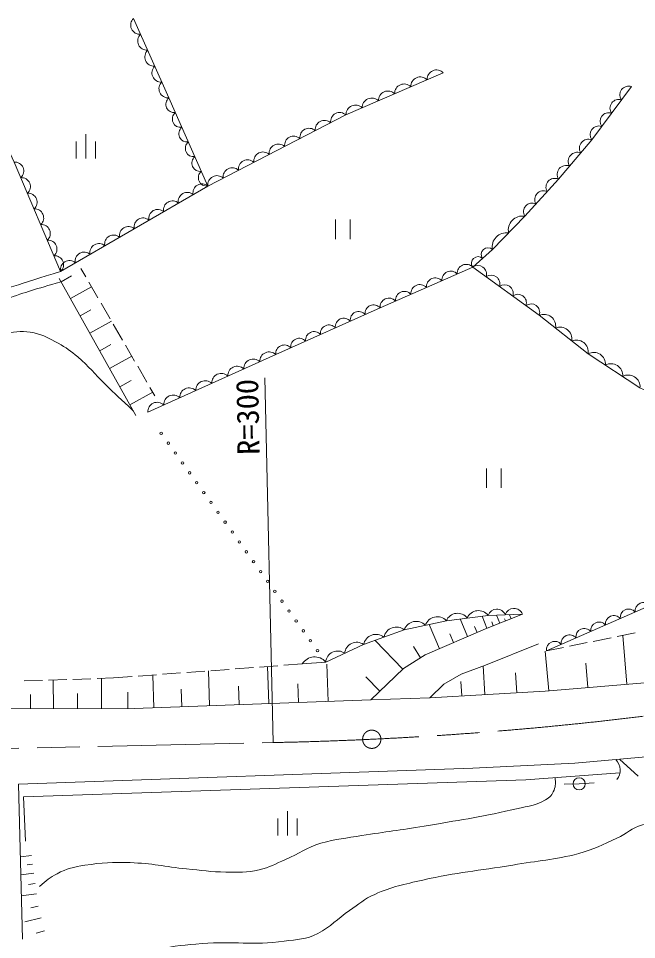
# Model space of a CAD drawing. Units: millimetres, scale not verified. Extents: x 40000 to 680000, y 20000 to 380000.
# Drawn here: x 338373 to 389181, y 260441 to 336151 of the extents above; entities that cross this region are included whole.
import ezdxf
from ezdxf.enums import TextEntityAlignment as Align

# ---------------------------------------------------------------- set-up
doc = ezdxf.new("R2010")
doc.units = ezdxf.units.MM
doc.header["$LTSCALE"] = 1000
doc.linetypes.add('CHAIN', pattern=[18.5, 12, -1.5, 3.5, -1.5])
for name, color, linetype, lineweight in [('M-BMK', 2, 'CHAIN', 13), ('M-STR-HTXT', 7, 'Continuous', 13), ('M-WORK', 1, 'Continuous', 13)]:
    doc.layers.add(name, color=color, linetype=linetype, lineweight=lineweight)
doc.styles.add('ＭＳ ゴシック', font='')
doc.styles.get('ＭＳ ゴシック').set_extended_font_data('MS Gothic')

msp = doc.modelspace()

# ---------------------------------------------------------------- linework, layer by layer
at = {"layer": 'M-BMK'}
msp.add_line((289423, 275086), (359302, 276632), dxfattribs=at)
msp.add_circle((367414, 276905), 750, dxfattribs=at)
msp.add_arc((353275, 576572), 300000, 271.15109, 282.6774, dxfattribs=at)
at = {"layer": 'M-STR-HTXT'}
msp.add_line((359302, 276632), (358639, 306603), dxfattribs=at)
at = {"layer": 'M-WORK'}
for p, q in [((343915, 324637), (343915, 326637)), ((343115, 324637), (343115, 326037)), ((344715, 324637), (344715, 326037)), ((364432, 319620), (364432, 318020)), ((365632, 318020), (365632, 319620)), ((341876, 314504), (342741, 314989)), ((343505, 315599), (343906, 314909)), ((341723, 314778), (348032, 303520)), ((344157, 314476), (344910, 313179)), ((342652, 313120), (344382, 314090)), ((345161, 312747), (345915, 311450)), ((343447, 311701), (344333, 312198)), ((344242, 310283), (346015, 311277)), ((346166, 311017), (346919, 309720)), ((345057, 308828), (345966, 309338)), ((347170, 309288), (347923, 307991)), ((345872, 307374), (347690, 308393)), ((348175, 307558), (348928, 306261)), ((346707, 305883), (347639, 306405)), ((347543, 304392), (349407, 305437)), ((349179, 305829), (349580, 305138)), ((376841, 299164), (376841, 297564)), ((378041, 297564), (378041, 299164)), ((376875, 286023), (376480, 287022)), ((376766, 285980), (379799, 287180)), ((377939, 286444), (377676, 287109)), ((378869, 286812), (378737, 287144)), ((372984, 284351), (372127, 286340)), ((375296, 285347), (374673, 286792)), ((377407, 286234), (377276, 286566)), ((378404, 286628), (378338, 286794)), ((371794, 283838), (376766, 285980)), ((374140, 284849), (373829, 285571)), ((376085, 285687), (375872, 286180)), ((387583, 285347), (389053, 285645)), ((388382, 281424), (388042, 285440)), ((369967, 282670), (367689, 285034)), ((376753, 282996), (381116, 284748)), ((383663, 284553), (385133, 284851)), ((385623, 284950), (387093, 285248)), ((371424, 283605), (370847, 284522)), ((381956, 280880), (381679, 284154)), ((381774, 284171), (383173, 284454)), ((370027, 282728), (371794, 283838)), ((385169, 281152), (384999, 283160)), ((352202, 282391), (353698, 282502)), ((354091, 279664), (353986, 282524)), ((354197, 282540), (355693, 282651)), ((356191, 282688), (357687, 282799)), ((358186, 282836), (359682, 282948)), ((358960, 279843), (358848, 282886)), ((360180, 282985), (361708, 283099)), ((363828, 280022), (363717, 283065)), ((367352, 280151), (370027, 282728)), ((374768, 282261), (376753, 282996)), ((376709, 280573), (376573, 282951)), ((338841, 281694), (340340, 281745)), ((340840, 281762), (342339, 281813)), ((341246, 279423), (341242, 281771)), ((342839, 281830), (344338, 281881)), ((344838, 281897), (346188, 281943)), ((345212, 279430), (345207, 281909)), ((346188, 281943), (347715, 282057)), ((348214, 282094), (349709, 282206)), ((349515, 279496), (349416, 282184)), ((350208, 282243), (351704, 282354)), ((368075, 280848), (366937, 282030)), ((373345, 281433), (374768, 282261)), ((374806, 280465), (374738, 281654)), ((379333, 280722), (379239, 282362)), ((351803, 279580), (351750, 281010)), ((356525, 279753), (356469, 281275)), ((361394, 279932), (361338, 281454)), ((372184, 280315), (373345, 281433)), ((390525, 281605), (381659, 280855)), ((339368, 279419), (339365, 280593)), ((343229, 279427), (343227, 280666)), ((347364, 279435), (347361, 280780)), ((367352, 280151), (347885, 279436)), ((372184, 280315), (367352, 280151)), ((381659, 280855), (372184, 280315)), ((347885, 279436), (335982, 279412)), ((375716, 274528), (384113, 274938)), ((384113, 274938), (390985, 275548)), ((387782, 275264), (389305, 273869)), ((338384, 273215), (375716, 274528)), ((380080, 273565), (387814, 274155)), ((338789, 272177), (380080, 273565)), ((384456, 273238), (385690, 273332)), ((338697, 260479), (338384, 273215)), ((384456, 273238), (383235, 273207)), ((338961, 268518), (338789, 272177)), ((359697, 268987), (359697, 270387)), ((360497, 268987), (360497, 270987)), ((361297, 268987), (361297, 270387)), ((339445, 267364), (338531, 267246)), ((339540, 266633), (339083, 266574)), ((339634, 265901), (338567, 265764)), ((339744, 265048), (339211, 264979)), ((339854, 264194), (338610, 264034)), ((339991, 263200), (339383, 263046)), ((340237, 262227), (338892, 261887)), ((340510, 261151), (339837, 260981))]:
    msp.add_line(p, q, dxfattribs=at)
for points in [[(347831, 336151), (350740, 329615), (353945, 322376)], [(373295, 331687), (365297, 328216), (353945, 322376), (341843, 315363), (338020, 324346), (334337, 332344)], [(388757, 330543), (385497, 326180), (382753, 322944), (379985, 319895), (377335, 317150), (375717, 315696)], [(408342, 329229), (410288, 324234), (411930, 318956), (408084, 312600), (405058, 308214), (403557, 306807), (400485, 304884), (398163, 303594), (395442, 303523), (392299, 304462), (389461, 305798), (385192, 308590), (381182, 311756), (375717, 315696), (368094, 312366), (359533, 308519), (349002, 303781)], [(411960, 296414), (391484, 288416), (381774, 284171)], [(379799, 287180), (376984, 287086), (373544, 286648), (370089, 285897), (366743, 284693), (363631, 283255), (361708, 283099)]]:
    msp.add_lwpolyline(points, dxfattribs=at)
for centre, radius in [((350105, 302052), 100), ((350689, 301240), 100), ((351273, 300428), 100), ((351857, 299617), 100), ((352441, 298805), 100), ((353025, 297993), 100), ((353609, 297182), 100), ((354193, 296370), 100), ((354778, 295558), 100), ((355362, 294746), 100), ((355946, 293935), 100), ((356530, 293123), 100), ((357114, 292311), 100), ((357698, 291500), 100), ((358282, 290688), 100), ((358866, 289876), 100), ((359450, 289065), 100), ((360034, 288253), 100), ((360618, 287441), 100), ((361203, 286630), 100), ((361787, 285818), 100), ((362371, 285006), 100), ((362955, 284194), 100), ((384456, 273238), 500)]:
    msp.add_circle(centre, radius, dxfattribs=at)
for centre, radius, start, end in [((348361, 335604), 762, 134.08639, 273.88945), ((348943, 334297), 762, 134.08639, 273.88945), ((349525, 332990), 762, 134.08639, 273.88945), ((350106, 331683), 762, 134.08639, 273.88945), ((372739, 331143), 778, 44.39236, 182.53102), ((350688, 330375), 762, 134.08639, 273.88945), ((371406, 330564), 778, 44.39236, 182.53102), ((368740, 329407), 778, 44.39236, 182.53102), ((370073, 329986), 778, 44.39236, 182.53102), ((388521, 329870), 713, 70.63655, 215.82106), ((351176, 329087), 685, 129.57106, 278.19307), ((367407, 328829), 778, 44.39236, 182.53102), ((387706, 328779), 713, 70.63655, 215.82106), ((366074, 328250), 778, 44.39236, 182.53102), ((351711, 327881), 685, 129.57106, 278.19307), ((364782, 327667), 753, 46.85704, 187.59124), ((386891, 327688), 713, 70.63655, 215.82106), ((352245, 326674), 685, 129.57106, 278.19307), ((362260, 326369), 753, 46.85704, 187.59124), ((363521, 327018), 753, 46.85704, 187.59124), ((386076, 326598), 713, 70.63655, 215.82106), ((360998, 325720), 753, 46.85704, 187.59124), ((352779, 325467), 685, 129.57106, 278.19307), ((359737, 325071), 753, 46.85704, 187.59124), ((385231, 325479), 750, 69.18907, 210.22664), ((358476, 324422), 753, 46.85704, 187.59124), ((384316, 324400), 750, 69.18907, 210.22664), ((338075, 323612), 736, 311.77188, 94.33611), ((353313, 324261), 685, 129.57106, 278.19307), ((357214, 323773), 753, 46.85704, 187.59124), ((383401, 323321), 750, 69.18907, 210.22664), ((353848, 323054), 685, 129.57106, 278.19307), ((355953, 323124), 753, 46.85704, 187.59124), ((338622, 322329), 736, 311.77188, 94.33611), ((353460, 321818), 739, 48.9666, 191.21433), ((354692, 322475), 753, 46.85704, 187.59124), ((382455, 322287), 721, 65.62059, 209.91984), ((339168, 321045), 736, 311.77188, 94.33611), ((352250, 321117), 739, 48.9666, 191.21433), ((381533, 321271), 721, 65.62059, 209.91984), ((351039, 320416), 739, 48.9666, 191.21433), ((339714, 319762), 736, 311.77188, 94.33611), ((349829, 319714), 739, 48.9666, 191.21433), ((380610, 320254), 721, 65.62059, 209.91984), ((348619, 319013), 739, 48.9666, 191.21433), ((379797, 318750), 1160, 80.66595, 191.32674), ((340260, 318479), 736, 311.77188, 94.33611), ((347409, 318312), 739, 48.9666, 191.21433), ((346199, 317611), 739, 48.9666, 191.21433), ((378472, 317378), 1160, 80.66595, 191.32674), ((340806, 317195), 736, 311.77188, 94.33611), ((344988, 316909), 739, 48.9666, 191.21433), ((376961, 316753), 546, 46.76012, 217.12249), ((341352, 315912), 736, 311.77188, 94.33611), ((343778, 316208), 739, 48.9666, 191.21433), ((376152, 316026), 546, 46.76012, 217.12249), ((342568, 315507), 739, 48.9666, 191.21433), ((375174, 315207), 730, 41.99702, 185.20624), ((376144, 315137), 704, 341.04618, 127.36835), ((373903, 314652), 730, 41.99702, 185.20624), ((377237, 314349), 704, 341.04618, 127.36835), ((371362, 313542), 730, 41.99702, 185.20624), ((372633, 314097), 730, 41.99702, 185.20624), ((378330, 313561), 704, 341.04618, 127.36835), ((370092, 312987), 730, 41.99702, 185.20624), ((379423, 312773), 704, 341.04618, 127.36835), ((368822, 312432), 730, 41.99702, 185.20624), ((380516, 311984), 704, 341.04618, 127.36835), ((366341, 311360), 699, 40.76043, 187.62977), ((367564, 311909), 699, 40.76043, 187.62977), ((365118, 310810), 699, 40.76043, 187.62977), ((381556, 310855), 975, 350.87612, 112.54355), ((363895, 310261), 699, 40.76043, 187.62977), ((382892, 309800), 975, 350.87612, 112.54355), ((361449, 309162), 699, 40.76043, 187.62977), ((362672, 309711), 699, 40.76043, 187.62977), ((384229, 308744), 975, 350.87612, 112.54355), ((360226, 308612), 699, 40.76043, 187.62977), ((357670, 307384), 771, 44.79553, 183.64935), ((358986, 307976), 771, 44.79553, 183.64935), ((385645, 307729), 973, 355.89215, 117.75082), ((356353, 306792), 771, 44.79553, 183.64935), ((387068, 306798), 973, 355.89215, 117.75082), ((355037, 306199), 771, 44.79553, 183.64935), ((388491, 305868), 973, 355.89215, 117.75082), ((353721, 305607), 771, 44.79553, 183.64935), ((351088, 304423), 771, 44.79553, 183.64935), ((352404, 305015), 771, 44.79553, 183.64935), ((349772, 303830), 771, 44.79553, 183.64935), ((389739, 287447), 689, 39.51721, 187.7125), ((372793, 285941), 1032, 43.27053, 161.23749), ((374468, 286260), 1002, 37.30502, 157.20137), ((376188, 286479), 1002, 37.30502, 157.20137), ((377696, 286864), 746, 21.14401, 162.6743), ((379103, 286911), 746, 21.14401, 162.6743), ((387311, 286386), 689, 39.51721, 187.7125), ((388525, 286916), 689, 39.51721, 187.7125), ((371065, 285566), 1032, 43.27053, 161.23749), ((386098, 285855), 689, 39.51721, 187.7125), ((367762, 284486), 1040, 51.08237, 168.49642), ((369435, 285088), 1040, 51.08237, 168.49642), ((383670, 284794), 689, 39.51721, 187.7125), ((384884, 285324), 689, 39.51721, 187.7125), ((366168, 283894), 984, 54.29116, 175.33213), ((382456, 284263), 689, 39.51721, 187.7125), ((364612, 283175), 984, 54.29116, 175.33213), ((362724, 282498), 1181, 39.85787, 149.43807), ((386609, 274362), 1223, 320.5938, 45.59571)]:
    msp.add_arc(centre, radius, start, end, dxfattribs=at)
for points, knots in [([(298444, 303823), (298641, 304315), (298675, 304505), (298787, 304952), (299185, 306530), (298855, 307490), (298873, 309118), (298895, 311070), (298662, 312175), (298873, 314116), (298985, 315142), (298999, 315758), (299419, 316701), (299719, 317375), (299870, 317829), (300453, 318281), (301091, 318775), (301598, 318823), (302378, 319028), (303884, 319423), (304769, 319461), (306313, 319660), (308081, 319887), (309070, 320083), (310852, 320119), (312122, 320145), (312861, 320209), (314098, 319918), (315208, 319658), (315859, 319487), (316827, 318884), (317730, 318321), (318166, 317871), (318838, 317046), (319521, 316207), (319695, 315593), (320245, 314662), (320814, 313699), (321079, 313127), (321701, 312198), (322080, 311630), (322275, 311284), (322773, 310819), (323087, 310526), (323323, 310417), (323727, 310275), (324068, 310155), (324275, 310104), (324637, 310104), (325538, 310103), (326025, 310337), (326897, 310563), (328099, 310875), (328692, 311298), (329872, 311687), (331721, 312297), (332785, 312551), (334648, 313118), (337465, 313974), (338352, 314259), (341843, 315363)], [0, 0, 0, 0, 1, 1, 1, 2, 2, 2, 3, 3, 3, 4, 4, 4, 5, 5, 5, 6, 6, 6, 7, 7, 7, 8, 8, 8, 9, 9, 9, 10, 10, 10, 11, 11, 11, 12, 12, 12, 13, 13, 13, 14, 14, 14, 15, 15, 15, 16, 16, 16, 17, 17, 17, 18, 18, 18, 19, 19, 19, 20, 20, 20, 20]), ([(301803, 284027), (301964, 284982), (302000, 285243), (302105, 286025), (302290, 287399), (302333, 288176), (302450, 289558), (302659, 292046), (302648, 293449), (302881, 295935), (303088, 298153), (303283, 299388), (303599, 301594), (303880, 303556), (303970, 304670), (304396, 306606), (304858, 308703), (305090, 309921), (306005, 311863), (306621, 313173), (306972, 313962), (307987, 314994), (308716, 315737), (309138, 316237), (310112, 316603), (310893, 316896), (311406, 316867), (312238, 316804), (313226, 316729), (313773, 316515), (314680, 316115), (315557, 315727), (315949, 315314), (316690, 314707), (317753, 313837), (318302, 313291), (319247, 312294), (320321, 311161), (320604, 310220), (321804, 309220), (322373, 308746), (322737, 308493), (323441, 308263), (324159, 308028), (324601, 307961), (325356, 307995), (326376, 308041), (326922, 308321), (327884, 308665), (329081, 309093), (329677, 309514), (330814, 310082), (332065, 310707), (332718, 311154), (333993, 311729), (335278, 312309), (336021, 312584), (337344, 313070), (339087, 313709), (339702, 313872), (341876, 314504)], [0, 0, 0, 0, 1, 1, 1, 2, 2, 2, 3, 3, 3, 4, 4, 4, 5, 5, 5, 6, 6, 6, 7, 7, 7, 8, 8, 8, 9, 9, 9, 10, 10, 10, 11, 11, 11, 12, 12, 12, 13, 13, 13, 14, 14, 14, 15, 15, 15, 16, 16, 16, 17, 17, 17, 18, 18, 18, 19, 19, 19, 20, 20, 20, 20]), ([(311614, 280737), (312654, 281359), (312957, 281544), (313772, 282129), (314646, 282754), (315194, 283057), (315917, 283852), (316870, 284899), (317400, 285530), (318024, 286801), (318357, 287481), (318578, 287885), (318637, 288640), (318698, 289427), (318575, 289875), (318426, 290651), (318270, 291464), (317992, 291872), (317813, 292680), (317577, 293749), (317551, 294368), (317449, 295457), (317374, 296262), (317319, 296719), (317373, 297526), (317454, 298759), (317507, 299496), (318005, 300628), (318443, 301625), (318896, 302104), (319690, 302849), (320320, 303441), (320833, 303570), (321605, 303960), (323338, 304835), (324385, 305161), (326182, 305894), (327958, 306619), (328988, 306937), (330759, 307675), (332236, 308291), (332996, 308797), (334493, 309360), (335589, 309773), (336187, 310114), (337347, 310280), (338243, 310408), (338780, 310496), (339664, 310299), (340481, 310116), (340900, 309856), (341636, 309456), (342311, 309090), (342655, 308818), (343245, 308326), (344200, 307531), (344612, 306951), (345505, 306086), (346402, 305215), (346696, 304941), (347828, 303883)], [0, 0, 0, 0, 1, 1, 1, 2, 2, 2, 3, 3, 3, 4, 4, 4, 5, 5, 5, 6, 6, 6, 7, 7, 7, 8, 8, 8, 9, 9, 9, 10, 10, 10, 11, 11, 11, 12, 12, 12, 13, 13, 13, 14, 14, 14, 15, 15, 15, 16, 16, 16, 17, 17, 17, 18, 18, 18, 19, 19, 19, 20, 20, 20, 20]), ([(328418, 237814), (328643, 238443), (328780, 238701), (329136, 239193), (329699, 239971), (330298, 240143), (331089, 240687), (332773, 241843), (333768, 242412), (335513, 243473), (337236, 244521), (338393, 244824), (339966, 246087), (340628, 246619), (340897, 247034), (341431, 247696), (341921, 248304), (342254, 248623), (342580, 249333), (343177, 250634), (343119, 251503), (343556, 252866), (343952, 254101), (344055, 254865), (344734, 255969), (345362, 256990), (345831, 257534), (346802, 258238), (347868, 259010), (348601, 259290), (349876, 259617), (351247, 259968), (352057, 259975), (353467, 260105), (356093, 260347), (357608, 259918), (360217, 260306), (361310, 260469), (361997, 260424), (362975, 260938), (364091, 261525), (364550, 262118), (365589, 262834), (366378, 263378), (366781, 263766), (367657, 264155), (369133, 264812), (370046, 264974), (371621, 265333), (374472, 265983), (376122, 266076), (379004, 266568), (381126, 266931), (382351, 266968), (384433, 267516), (385708, 267852), (386364, 268232), (387564, 268780), (388404, 269164), (388777, 269604), (389661, 269872), (390772, 270208), (391460, 270219), (392620, 270159), (394099, 270082), (394901, 269789), (396354, 269498), (397908, 269188), (398743, 268813), (400318, 268637), (402314, 268413), (403452, 268695), (405460, 268665), (407772, 268631), (409069, 268602), (411377, 268464), (413377, 268345), (414488, 268126), (416491, 268062), (417351, 268035), (417847, 267974), (418693, 268132), (419283, 268243), (419670, 268350), (420084, 268784), (420445, 269160), (420532, 269503), (420582, 270022), (420650, 270725), (420389, 271107), (420314, 271809), (420246, 272449), (420242, 272812), (420250, 273456), (420264, 274452), (420349, 274819), (420541, 275989)], [0, 0, 0, 0, 1, 1, 1, 2, 2, 2, 3, 3, 3, 4, 4, 4, 5, 5, 5, 6, 6, 6, 7, 7, 7, 8, 8, 8, 9, 9, 9, 10, 10, 10, 11, 11, 11, 12, 12, 12, 13, 13, 13, 14, 14, 14, 15, 15, 15, 16, 16, 16, 17, 17, 17, 18, 18, 18, 19, 19, 19, 20, 20, 20, 21, 21, 21, 22, 22, 22, 23, 23, 23, 24, 24, 24, 25, 25, 25, 26, 26, 26, 27, 27, 27, 28, 28, 28, 29, 29, 29, 30, 30, 30, 31, 31, 31, 32, 32, 32, 32]), ([(340114, 264810), (340696, 265331), (340940, 265513), (341544, 265844), (342368, 266295), (342915, 266399), (343842, 266546), (345273, 266774), (346097, 266802), (347545, 266763), (349370, 266714), (350374, 266427), (352192, 266252), (353452, 266131), (354156, 266008), (355422, 265984), (356492, 265964), (357112, 265936), (358154, 266176), (359040, 266380), (359488, 266663), (360325, 267018), (361477, 267508), (362033, 268012), (363235, 268359), (364517, 268729), (365277, 268765), (366593, 268985), (368591, 269318), (369723, 269422), (371719, 269763), (374543, 270247), (376139, 270463), (378929, 271113), (380030, 271370), (380719, 271377), (381707, 271927), (382067, 272128), (382241, 272345), (382396, 272727), (382547, 273098), (382525, 273331), (382479, 273748)], [0, 0, 0, 0, 1, 1, 1, 2, 2, 2, 3, 3, 3, 4, 4, 4, 5, 5, 5, 6, 6, 6, 7, 7, 7, 8, 8, 8, 9, 9, 9, 10, 10, 10, 11, 11, 11, 12, 12, 12, 13, 13, 13, 14, 14, 14, 14])]:
    msp.add_open_spline(points, degree=3, knots=knots, dxfattribs=at)

# ---------------------------------------------------------------- texts
at = {"layer": 'M-STR-HTXT', "style": 'ＭＳ ゴシック'}
msp.add_text('R=300', height=1833, rotation=91.267, dxfattribs=at).set_placement((357222, 303398), align=Align.MIDDLE_CENTER)

doc.saveas('drawing.dxf')
